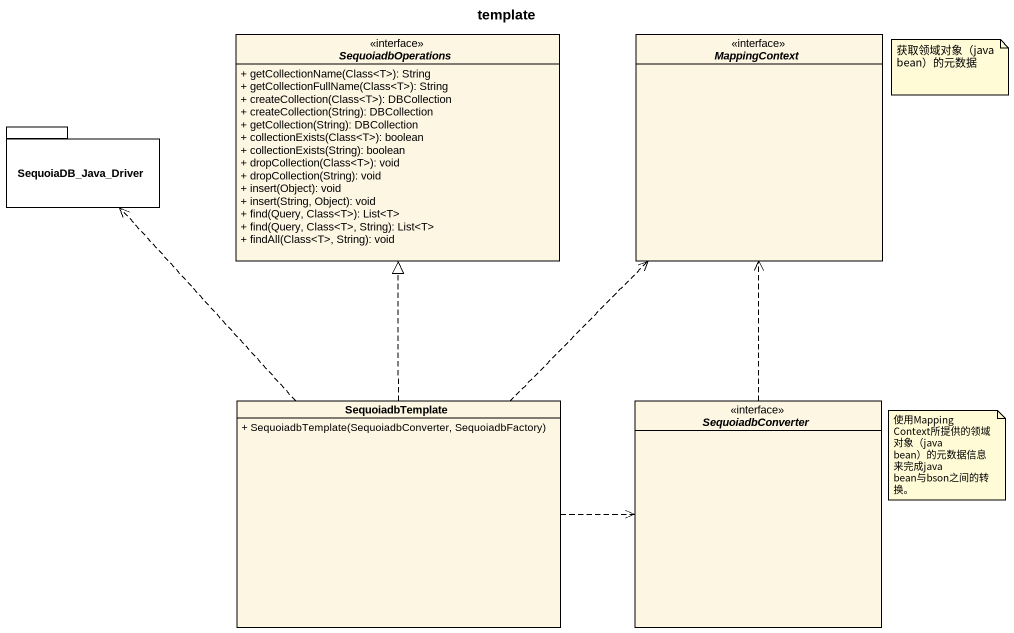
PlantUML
@startuml
title template
hide circle
hide empty members
skinparam classAttributeIconSize 0
interface SequoiadbOperations <<interface>> {
  + getCollectionName(Class<T>): String
  + getCollectionFullName(Class<T>): String
  + createCollection(Class<T>): DBCollection
  + createCollection(String): DBCollection
  + getCollection(String): DBCollection
  + collectionExists(Class<T>): boolean
  + collectionExists(String): boolean
  + dropCollection(Class<T>): void
  + dropCollection(String): void
  + insert(Object): void
  + insert(String, Object): void
  + find(Query, Class<T>): List<T>
  + find(Query, Class<T>, String): List<T>
  + findAll(Class<T>, String): void
}
interface MappingContext <<interface>>
package SequoiaDB_Java_Driver {
}
class SequoiadbTemplate {
  + SequoiadbTemplate(SequoiadbConverter, SequoiadbFactory)
}
interface SequoiadbConverter <<interface>>
SequoiadbTemplate .up.|> SequoiadbOperations
SequoiadbTemplate .up.> MappingContext
SequoiadbTemplate .up.> SequoiaDB_Java_Driver
SequoiadbTemplate .right.> SequoiadbConverter
SequoiadbConverter .up.> MappingContext
note as N1
  获取领域对象（java bean）的元数据
end note
note as N2
  使用MappingContext所提供的领域对象（java bean）的元数据信息来完成java bean与bson之间的转换。
end note
@enduml
